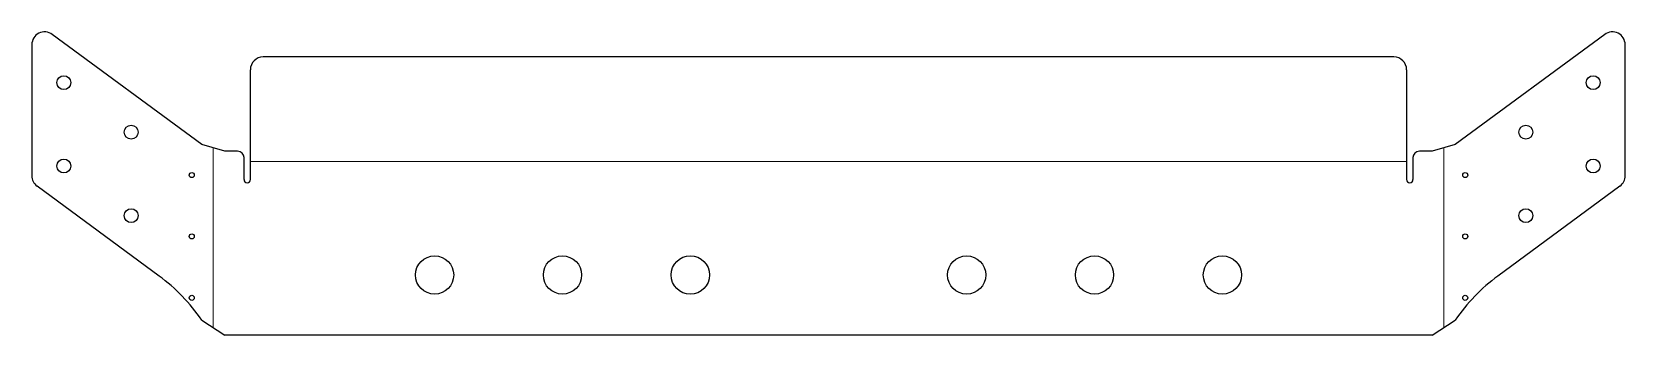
# Model space of a CAD drawing. Header units: inches. Extents: x -1.7 to 13.9, y 0.1 to 3.
import ezdxf

# ---------------------------------------------------------------- set-up
doc = ezdxf.new("R2010")
doc.units = ezdxf.units.IN
doc.header["$MEASUREMENT"] = 0

msp = doc.modelspace()

# ---------------------------------------------------------------- linework, layer by layer
at = {"linetype": 'Continuous', "lineweight": 25}
for p, q in [((-0.011, 1.941), (-1.472, 3.017)), ((13.702, 3.017), (12.241, 1.941)), ((-1.671, 2.916), (-1.671, 1.635)), ((13.901, 1.635), (13.901, 2.916)), ((0.465, 1.598), (0.465, 2.671)), ((11.64, 2.796), (0.59, 2.796)), ((11.765, 2.671), (11.765, 1.598)), ((0.215, 1.875), (-0.011, 1.941)), ((0.34, 1.875), (0.215, 1.875)), ((12.015, 1.875), (11.89, 1.875)), ((12.241, 1.941), (12.015, 1.875)), ((0.402, 1.812), (0.402, 1.598)), ((11.828, 1.598), (11.828, 1.812)), ((-0.427, 0.655), (-1.62, 1.534)), ((13.85, 1.534), (12.657, 0.655)), ((-0.011, 0.224), (0.215, 0.077)), ((12.015, 0.077), (12.241, 0.224)), ((12.015, 0.077), (0.215, 0.077))]:
    msp.add_line(p, q, dxfattribs=at)
at = {"color": 8, "linetype": 'Continuous', "lineweight": 0, "true_color": 0x808080}
for p, q in [((0.102, 0.151), (0.102, 1.908)), ((12.128, 1.908), (12.128, 0.151)), ((0.465, 1.773), (11.765, 1.773))]:
    msp.add_line(p, q, dxfattribs=at)
at = {"linetype": 'Continuous', "lineweight": 25}
for centre, radius in [((-1.358, 2.545), 0.068), ((13.588, 2.545), 0.068), ((-0.7, 2.061), 0.068), ((12.93, 2.061), 0.068), ((-1.358, 1.73), 0.068), ((13.588, 1.73), 0.068), ((-0.108, 1.642), 0.025), ((12.338, 1.642), 0.025), ((-0.7, 1.245), 0.068), ((12.93, 1.245), 0.068), ((-0.108, 1.042), 0.025), ((12.338, 1.042), 0.025), ((2.265, 0.665), 0.187), ((3.515, 0.665), 0.187), ((4.765, 0.665), 0.188), ((7.465, 0.665), 0.187), ((8.715, 0.665), 0.187), ((9.965, 0.665), 0.187), ((-0.108, 0.442), 0.025), ((12.338, 0.442), 0.025)]:
    msp.add_circle(centre, radius, dxfattribs=at)
for centre, radius, start, end in [((-1.546, 2.916), 0.125, 53.633, 180), ((13.776, 2.916), 0.125, 0, 126.367), ((0.59, 2.671), 0.125, 90, 180), ((11.64, 2.671), 0.125, 0, 90), ((0.34, 1.812), 0.0625, 0, 90), ((11.89, 1.812), 0.0625, 90, 180), ((-1.546, 1.635), 0.125, 180, 233.633), ((0.434, 1.598), 0.0313, 180, 0), ((11.796, 1.598), 0.0313, 180, 360), ((13.776, 1.635), 0.125, 306.367, 0), ((-1.483, -0.779), 1.781, 34.2707, 53.633), ((13.713, -0.779), 1.781, 126.367, 145.7293)]:
    msp.add_arc(centre, radius, start, end, dxfattribs=at)

doc.saveas('drawing.dxf')
